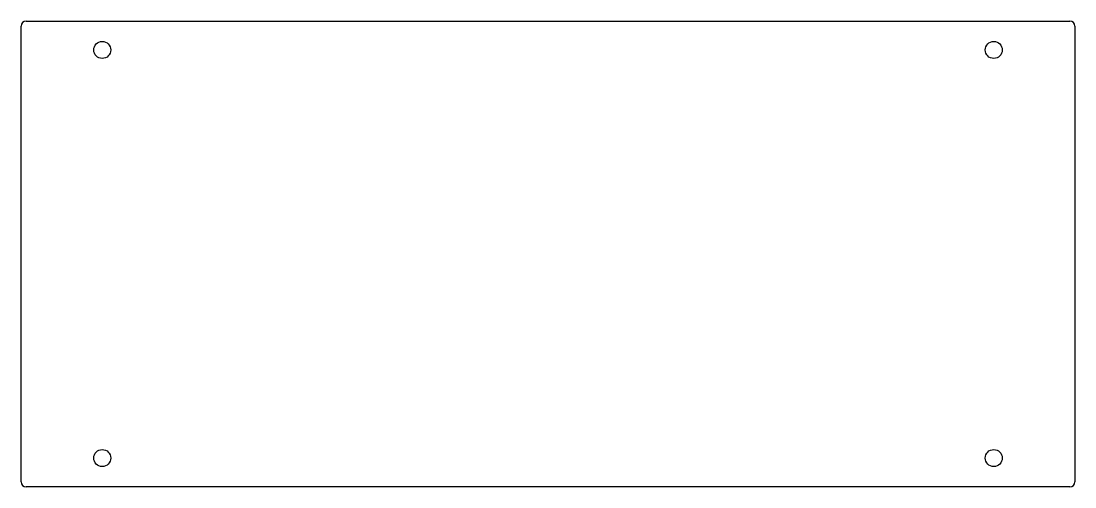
# Model space of a CAD drawing. Header units: millimetres. Extents: x -155 to 155, y -68 to 68.
import ezdxf

# ---------------------------------------------------------------- set-up
doc = ezdxf.new("R2010")
doc.units = ezdxf.units.MM

msp = doc.modelspace()

# ---------------------------------------------------------------- linework, layer by layer
at = {"color": 7, "linetype": 'Continuous', "lineweight": 25}
for p, q in [((-153.5, 68.5), (153.5, 68.5)), ((-155, -67), (-155, 67)), ((155, 67), (155, -67)), ((153.5, -68.5), (-153.5, -68.5))]:
    msp.add_line(p, q, dxfattribs=at)
for centre in [(-131.12, 60), (131.12, 60), (-131.12, -60), (131.12, -60)]:
    msp.add_circle(centre, 2.5, dxfattribs=at)
for centre, start, end in [((-153.5, 67), 90, 180), ((153.5, 67), 0, 90), ((-153.5, -67), 180, 270), ((153.5, -67), 270, 0)]:
    msp.add_arc(centre, 1.5, start, end, dxfattribs=at)

doc.saveas('drawing.dxf')
